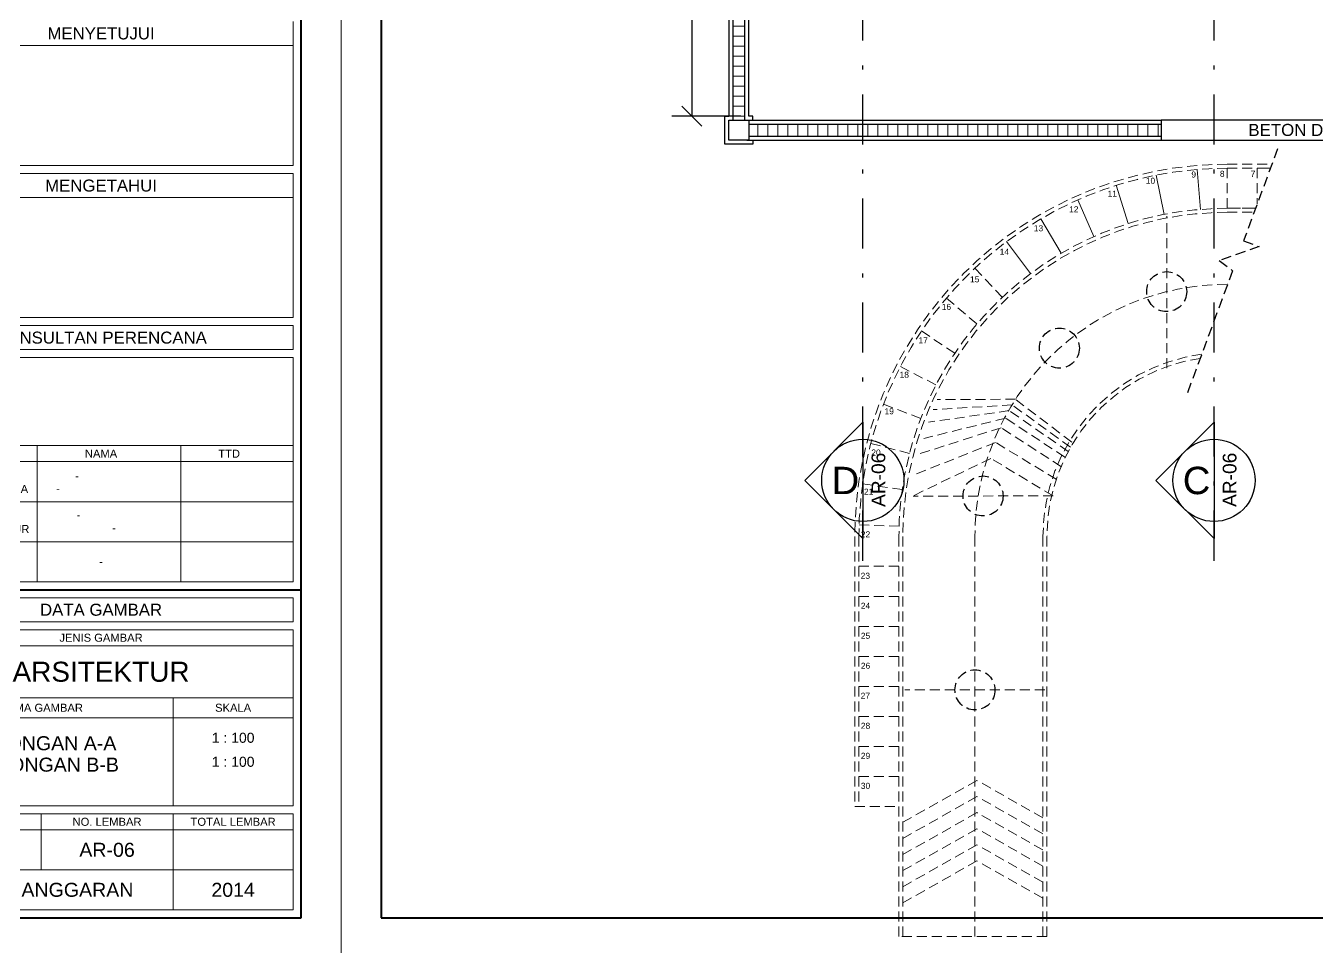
# Model space of a CAD drawing. Header units: inches. Extents: x 249 to 1192, y -18 to 440.
# Drawn here: x 745.34 to 777.6, y 225.75 to 248.78 of the extents above; entities that cross this region are included whole.
import ezdxf
from ezdxf.enums import TextEntityAlignment as Align

# ---------------------------------------------------------------- set-up
doc = ezdxf.new("R2010")
doc.units = ezdxf.units.IN
doc.header["$MEASUREMENT"] = 0
for name, pattern in [('CENTER2', [1.125, 0.75, -0.125, 0.125, -0.125]), ('DASHDOT', [1, 0.5, -0.25, 0, -0.25]), ('DASHED2', [0.375, 0.25, -0.125])]:
    doc.linetypes.add(name, pattern=pattern)
doc.layers.add('AS', color=15, linetype='CENTER2')
doc.layers.add('SALURAN', color=117, linetype='Continuous')
for name, color, linetype, lineweight in [('DIMENSI', 85, 'Continuous', 20), ('DINDING', 6, 'Continuous', 0), ('DINDING2', 137, 'Continuous', 20), ('GRS KOP', 1, 'Continuous', 40), ('KOP', 7, 'Continuous', 20), ('TEXT (KET. RUANG)', 7, 'Continuous', 5), ('TEXT (KETERANGAN)', 7, 'Continuous', 25)]:
    doc.layers.add(name, color=color, linetype=linetype, lineweight=lineweight)
doc.styles.add('S', font='SIMPLEX', dxfattribs={"width": 1.1})
doc.styles.get("Standard").update_dxf_attribs({"font": 'arial.ttf'})
doc.dimstyles.new('UK. GDG PERTEMUAN', dxfattribs={"dimtxt": 0.5, "dimasz": 0.5, "dimexe": 0.5, "dimexo": 0.05, "dimgap": 0.1, "dimtad": 2, "dimdec": 0, "dimlfac": 100, "dimzin": 0, "dimdsep": 46, "dimtxsty": 'Standard', "dimblk": 'OBLIQUE', "dimcen": 0.09, "dimclrd": 8, "dimclre": 256, "dimclrt": 256, "dimadec": 0, "dimazin": 0, "dimtfac": 1, "dimtdec": 0, "dimtofl": 0, "dimtmove": 0, "dimatfit": 3, "dimldrblk": 'OBLIQUE', "dimfxl": 0, "dimtolj": 1, "dimtzin": 0, "dimarcsym": 0})

# ---------------------------------------------------------------- blocks, each defined once
blk = doc.blocks.new('KOP-ARS')
at = {"layer": 'GRS KOP'}
for p, q in [((1, 54), (1, 1)), ((83, 1), (83, 54)), ((73, 9.2), (83, 9.2)), ((1, 1), (83, 1))]:
    blk.add_line(p, q, dxfattribs=at)
at = {"layer": 'KOP'}
for p, q in [((82.8, 19.8), (82.8, 23.4)), ((82.8, 22.8), (73.2, 22.8)), ((82.8, 19.8), (73.2, 19.8)), ((82.8, 19.6), (73.2, 19.6)), ((82.8, 16), (82.8, 19.6)), ((82.8, 19), (73.2, 19)), ((82.8, 16), (73.2, 16)), ((82.8, 15), (73.2, 15)), ((82.8, 9.4), (82.8, 15)), ((82.8, 12.8), (73.2, 12.8)), ((76.4, 9.4), (76.4, 12.8)), ((79.993, 9.4), (79.993, 12.8)), ((82.8, 12.4), (73.2, 12.4)), ((82.8, 11.4), (73.2, 11.4)), ((82.8, 10.4), (73.2, 10.4)), ((82.8, 9.4), (73.2, 9.4)), ((73.2, 7.8), (82.8, 7.8)), ((73.2, 6.5), (82.8, 6.5)), ((79.8, 3.8), (79.8, 6.5)), ((73.2, 6), (82.8, 6)), ((76.5, 2.2), (76.5, 3.6)), ((79.8, 1.2), (79.8, 3.6)), ((73.2, 3.2), (82.8, 3.2)), ((73.2, 2.2), (82.8, 2.2))]:
    blk.add_line(p, q, dxfattribs=at)
for points in [[(0, 0), (84, 0), (84, 55), (0, 55)], [(73.2, 15.2), (82.8, 15.2), (82.8, 15.8), (73.2, 15.8)], [(73.2, 8.4), (82.8, 8.4), (82.8, 9), (73.2, 9)], [(73.2, 3.8), (82.8, 3.8), (82.8, 8.2), (73.2, 8.2)], [(73.2, 1.2), (82.8, 1.2), (82.8, 3.6), (73.2, 3.6)]]:
    blk.add_lwpolyline(points, close=True, dxfattribs=at)
blk.add_text('-', height=0.18).set_placement((76.884, 11.64))
for s, height, p in [('MENYETUJUI', 0.3, (78, 23.1)), ('MENGETAHUI', 0.3, (78, 19.3)), ('KONSULTAN PERENCANA', 0.3, (78, 15.5)), ('NAMA', 0.2, (78, 12.6)), ('TTD', 0.2, (81.2, 12.6)), ('DATA GAMBAR', 0.3, (78, 8.7)), ('JENIS GAMBAR', 0.2, (78, 8)), ('ARSITEKTUR', 0.5, (78, 7.15)), ('NAMA GAMBAR', 0.2, (76.5, 6.25)), ('SKALA', 0.2, (81.3, 6.25)), ('NO. LEMBAR', 0.2, (78.15, 3.4)), ('TOTAL LEMBAR', 0.2, (81.3, 3.4)), ('TAHUN ANGGARAN', 0.35, (76.5, 1.7))]:
    blk.add_text(s, height=height, dxfattribs=at).set_placement(p, align=Align.MIDDLE)
blk.add_text('-', height=0.187, dxfattribs=at).set_placement((78.323, 10.65), align=Align.CENTER)
at = {"layer": 'KOP', "char_height": 0.2, "attachment_point": 1}
for s, insert in [('PENANGGUNG\\PJAWAB PERENCANA', (73.4, 12.15)), ('PENANGGUNG\\PJAWAB ARSITEKTUR', (73.4, 11.15))]:
    blk.add_mtext_dynamic_manual_height_columns(s, width=2.90143, gutter_width=1.75, heights=[0], dxfattribs=dict(at, insert=insert))
at = {"layer": 'KOP', "char_height": 0.18, "attachment_point": 1}
for insert, width in [((77.357, 12.13), 2.5923), ((77.396, 11.157), 3.89249)]:
    blk.add_mtext('-', dxfattribs=dict(at, insert=insert, width=width))
at = {"layer": 'KOP'}
for tag, height, p in [('SUKMA', 0.2, (78, 9.9)), ('1:100', 0.25, (81.3, 5.5)), ('1:100', 0.25, (81.3, 4.9)), ('1:100', 0.25, (81.3, 4.3)), ('AR-01', 0.35, (78.15, 2.7)), ('10', 0.35, (81.3, 2.7)), ('2012', 0.35, (81.3, 1.7))]:
    blk.add_attdef(tag, text='', height=height, dxfattribs=at).set_placement(p, align=Align.MIDDLE)
for p in [(73.7, 5.325), (73.7, 4.725), (73.7, 4.125)]:
    blk.add_attdef('-', p, '', height=0.35, dxfattribs=at)
blk = doc.blocks.new('Npa')
for p, q in [((-0.849, 0), (0, 0.849)), ((0.849, 0), (0, 0.849)), ((0.849, 0), (-0.849, 0))]:
    blk.add_line(p, q)
blk.add_circle((0, 0), 0.6)
at = {"style": 'S', "width": 0.75, "flags": 4}
for tag, height, p in [('NO', 0.3, (0.005, 0.113)), ('NOLBR', 0.2, (0.005, -0.334))]:
    blk.add_attdef(tag, text='', height=height, dxfattribs=at).set_placement(p, align=Align.CENTER)
blk = doc.blocks.new('LT1')
at = {"layer": 'DINDING2'}
h = blk.add_hatch(dxfattribs=at)
h.set_pattern_fill('_USER', color=23, scale=0.25, angle=90, style=0, pattern_type=0)
h.set_pattern_definition([(4e-15, (684.7591, 128.02574), (2e-17, -0.25), [])])
h.paths.add_polyline_path([(684.758, 142.656), (685.059, 142.756), (685.059, 111.407), (684.759, 111.407)])
h = blk.add_hatch(dxfattribs=at)
h.set_pattern_fill('_USER', color=23, scale=0.25, angle=90, style=0, pattern_type=0)
h.set_pattern_definition([(90, (701.62636, 111.00797), (-0.25, 2e-17), [])])
h.paths.add_polyline_path([(719.608, 111.308), (719.608, 111.008), (728.933, 111.008), (728.933, 111.308)])
h.paths.add_polyline_path([(685.159, 111.308), (685.159, 111.008), (695.458, 111.008), (695.458, 111.308)])
at = {"layer": 'AS', "linetype": 'DASHED2'}
blk.add_lwpolyline([(698.369, 110.692), (697.52, 108.393), (697.911, 108.249), (696.912, 107.901), (697.245, 107.647), (696.079, 104.489)], dxfattribs=at)
for centre in [(695.599, 107.124), (692.918, 105.712), (691.011, 102.017), (690.808, 97.171)]:
    blk.add_circle(centre, 0.5, dxfattribs=at)
at = {"layer": 'DINDING', "linetype": 'DASHED2'}
for points in [[(697.108, 110.307, 0.414214), (687.808, 101.007), (687.808, 94.259)], [(697.108, 110.207, 0.414214), (687.908, 101.007), (687.908, 94.259)], [(688.908, 91.007), (688.908, 101.007, -0.414214), (697.108, 109.207), (697.821, 109.207)], [(689.008, 91.007), (689.008, 101.007, -0.414214), (697.108, 109.107), (697.784, 109.107)], [(697.108, 107.307, 0.414214), (690.808, 101.007), (690.808, 91.007)], [(696.476, 105.564, 0.374392), (692.508, 101.007), (692.508, 91.007)], [(696.436, 105.457, 0.370994), (692.608, 101.007), (692.608, 91.007)]]:
    blk.add_lwpolyline(points, format="xyb", dxfattribs=at)
at = {"layer": 'DINDING'}
for points in [[(695.339, 110.036), (695.532, 109.055)], [(696.361, 110.177), (696.442, 109.18)], [(694.34, 109.781), (694.64, 108.827)], [(693.375, 109.416), (693.78, 108.502)], [(692.457, 108.945), (692.962, 108.082)], [(691.597, 108.375), (692.196, 107.574)]]:
    blk.add_lwpolyline(points, dxfattribs=at)
at = {"layer": 'DINDING', "linetype": 'DASHED2'}
for points in [[(697.108, 110.307), (698.227, 110.307)], [(697.108, 110.207), (698.19, 110.207)], [(697.109, 110.207), (697.859, 110.207), (697.859, 109.31)], [(697.82, 109.206), (697.109, 109.206), (697.109, 110.207)], [(698.19, 110.207), (697.859, 110.207), (697.859, 109.31)], [(695.599, 105.212), (695.599, 109.007)], [(690.807, 107.711), (691.492, 106.983)], [(697.108, 107.307), (697.119, 107.307)], [(690.096, 106.964), (690.858, 106.316)], [(689.473, 106.141), (690.303, 105.583)], [(688.946, 105.254), (689.834, 104.792)], [(688.522, 104.313), (689.456, 103.954)], [(693.197, 103.234), (691.74, 104.293), (689.761, 104.176)], [(693.226, 103.363), (691.82, 104.434), (689.862, 104.427)], [(693.054, 102.988), (691.571, 103.964), (689.527, 103.453)], [(693.139, 103.129), (691.664, 104.151), (689.648, 103.86)], [(692.967, 102.748), (691.464, 103.723), (689.436, 103.076)], [(688.206, 103.331), (689.174, 103.079)], [(692.84, 102.435), (691.325, 103.356), (689.345, 102.568)], [(692.761, 102.018), (691.206, 102.957), (689.261, 102.018)], [(688.002, 102.32), (688.992, 102.177)], [(692.761, 102.018), (689.261, 102.015)], [(687.912, 101.292), (688.912, 101.261)], [(687.908, 100.259), (688.908, 100.259)], [(687.908, 99.509), (688.908, 99.509)], [(687.908, 98.759), (688.908, 98.759)], [(687.908, 98.009), (688.908, 98.009)], [(687.908, 97.259), (688.908, 97.259)], [(692.558, 97.172), (689.058, 97.17)], [(687.908, 96.509), (688.908, 96.509)], [(687.908, 95.759), (688.908, 95.759)], [(687.908, 95.009), (688.908, 95.009)], [(692.508, 93.975), (690.858, 94.908), (689.008, 93.862)], [(687.808, 94.259), (688.908, 94.259)], [(692.508, 93.573), (690.858, 94.506), (689.008, 93.46)], [(692.508, 93.171), (690.858, 94.103), (689.008, 93.058)], [(692.508, 92.768), (690.858, 93.701), (689.008, 92.655)], [(692.508, 92.366), (690.858, 93.299), (689.008, 92.253)], [(692.508, 91.964), (690.858, 92.897), (689.008, 91.851)], [(692.608, 91.007), (688.908, 91.007)]]:
    blk.add_lwpolyline(points, dxfattribs=at)
at = {"layer": 'SALURAN'}
for points in [[(684.659, 142.756), (684.658, 142.756), (684.658, 111.507)], [(685.159, 111.507), (685.159, 142.756), (685.159, 142.756)], [(684.559, 110.907), (684.559, 111.507), (684.659, 111.507)], [(685.108, 111.407), (695.458, 111.407)], [(685.259, 111.407), (685.259, 111.507), (685.159, 111.507)], [(685.159, 111.308), (695.458, 111.308)], [(685.159, 111.008), (695.458, 111.008)], [(685.259, 110.907), (685.259, 110.807), (684.559, 110.807), (684.559, 110.907)], [(685.108, 110.907), (695.458, 110.907)]]:
    blk.add_lwpolyline(points, dxfattribs=at)
for points in [[(685.059, 142.656), (684.758, 142.656), (684.758, 111.407), (685.059, 111.407)], [(684.659, 111.407), (685.159, 111.407), (685.159, 110.907), (684.659, 110.907)], [(695.458, 110.907), (702.759, 110.907), (702.759, 111.407), (695.458, 111.407)]]:
    blk.add_lwpolyline(points, close=True, dxfattribs=at)
at = {"layer": 'TEXT (KET. RUANG)'}
for s, height, p in [('BETON DUIKER', 0.3015, (697.639, 111.014)), ('9', 0.151, (696.215, 109.975)), ('10', 0.1507, (695.077, 109.819)), ('11', 0.1507, (694.122, 109.497)), ('12', 0.1507, (693.16, 109.106)), ('13', 0.1507, (692.278, 108.633)), ('14', 0.1507, (691.426, 108.044)), ('15', 0.1507, (690.684, 107.356))]:
    blk.add_text(s, height=height, dxfattribs=at).set_placement(p)
at = {"layer": 'TEXT (KET. RUANG)', "linetype": 'DASHED2'}
for s, height, p in [('8', 0.151, (696.928, 109.993)), ('7', 0.151, (697.696, 109.993)), ('16', 0.1507, (689.978, 106.668)), ('17', 0.1507, (689.397, 105.83)), ('18', 0.1507, (688.925, 104.973)), ('19', 0.1507, (688.549, 104.059)), ('20', 0.1507, (688.219, 103.028)), ('21', 0.1507, (688.035, 102.05)), ('22', 0.1507, (687.957, 100.982)), ('23', 0.1507, (687.953, 99.948)), ('24', 0.1507, (687.957, 99.198)), ('25', 0.1507, (687.957, 98.448)), ('26', 0.1507, (687.957, 97.698)), ('27', 0.1507, (687.953, 96.948)), ('28', 0.1507, (687.957, 96.198)), ('29', 0.1507, (687.957, 95.448)), ('30', 0.1507, (687.957, 94.698))]:
    blk.add_text(s, height=height, dxfattribs=at).set_placement(p)
blk = doc.blocks.new('_Oblique')
at = {"color": 0, "linetype": 'ByBlock', "lineweight": -2}
blk.add_line((-0.5, -0.5), (0.5, 0.5), dxfattribs=at)
blk = doc.blocks.new('*D240')
at = {"layer": 'DEFPOINTS', "color": 0}
for p in [(763.027, 257.171), (761.981, 246.521), (763.253, 246.521)]:
    blk.add_point(p, dxfattribs=at)
at = {"layer": 'DIMENSI', "lineweight": -2}
for p, q in [((762.977, 257.171), (761.481, 257.171)), ((763.203, 246.521), (761.481, 246.521))]:
    blk.add_line(p, q, dxfattribs=at)
at = {"layer": 'DIMENSI', "color": 8, "lineweight": -2}
blk.add_line((761.981, 257.171), (761.981, 246.521), dxfattribs=at)
at = {"layer": 'DIMENSI', "color": 8, "lineweight": -2, "xscale": 0.5, "yscale": 0.5, "zscale": 0.5}
for p, rotation in [((761.981, 257.171), 90), ((761.981, 246.521), 270)]:
    blk.add_blockref('_Oblique', p, dxfattribs=dict(at, rotation=rotation))
at = {"layer": 'DIMENSI', "insert": (761.626, 251.846), "char_height": 0.5, "attachment_point": 5, "rotation": 90}
blk.add_mtext('\\A1;1064.9', dxfattribs=at)

msp = doc.modelspace()

# ---------------------------------------------------------------- linework, layer by layer
at = {"layer": 'TEXT (KETERANGAN)', "linetype": 'DASHDOT', "ltscale": 2.5}
for points in [[(766.2517, 235.4141), (766.2517, 256.147)], [(775.0257, 235.4141), (775.0257, 256.147)]]:
    msp.add_lwpolyline(points, dxfattribs=at)

# ---------------------------------------------------------------- block references
msp.add_blockref('LT1', (78.2446, 135.0136))
at = {"layer": 'KOP'}
ref = msp.add_blockref('KOP-ARS', (669.2179, 225.4885), dxfattribs=at)
ref.add_attrib('-', '-', dxfattribs={"height": 0.2}).set_placement((747.2179, 235.3885), align=Align.MIDDLE)
ref.add_attrib('1:100', '1 : 100', dxfattribs={"height": 0.25}).set_placement((750.5179, 230.3885), align=Align.MIDDLE)
ref.add_attrib('1:100', '1 : 100', dxfattribs={"height": 0.25}).set_placement((750.5179, 230.9885), align=Align.MIDDLE)
ref.add_attrib('-', 'POTONGAN B-B', (743.9163, 230.1414), dxfattribs={"height": 0.35})
ref.add_attrib('-', '         POTONGAN A-A', (742.6304, 230.6765), dxfattribs={"height": 0.35})
ref.add_attrib('AR-01', 'AR-06', dxfattribs={"height": 0.35}).set_placement((747.3679, 228.1885), align=Align.MIDDLE)
ref.add_attrib('2012', '2014', dxfattribs={"height": 0.35}).set_placement((750.5179, 227.1885), align=Align.MIDDLE)
msp.add_blockref('KOP-ARS', (753.2179, 225.4885), dxfattribs=at)
at = {"layer": 'TEXT (KETERANGAN)'}
ref = msp.add_blockref('Npa', (766.2517, 237.4198), dxfattribs=dict(at, xscale=1.711877601000651, yscale=1.711877601000651, zscale=1.711877601000651, rotation=90))
ref.add_attrib('NO', 'D', dxfattribs={"layer": '0', "height": 0.6848, "flags": 4}).set_placement((766.1614, 237.4186), align=Align.MIDDLE_RIGHT)
ref.add_attrib('NOLBR', 'AR-06', dxfattribs={"layer": '0', "height": 0.34238, "rotation": 90, "flags": 4}).set_placement((766.8122, 237.4346), align=Align.CENTER)
ref = msp.add_blockref('Npa', (775.0257, 237.4198), dxfattribs=dict(at, xscale=1.711877601000651, yscale=1.711877601000651, zscale=1.711877601000651, rotation=90))
ref.add_attrib('NO', 'C', dxfattribs={"layer": '0', "height": 0.6848, "flags": 4}).set_placement((774.9354, 237.4186), align=Align.MIDDLE_RIGHT)
ref.add_attrib('NOLBR', 'AR-06', dxfattribs={"layer": '0', "height": 0.34238, "rotation": 90, "flags": 4}).set_placement((775.5861, 237.4346), align=Align.CENTER)

# ---------------------------------------------------------------- dimensions: what is measured, and where the dimension line sits
at = {"layer": 'DIMENSI'}
dim = msp.add_linear_dim(base=(761.98083, 246.52107), p1=(763.02699, 257.17056), p2=(763.25324, 246.52107), angle=90, dimstyle='UK. GDG PERTEMUAN', override={"dimdec": 1}, dxfattribs=at)
dim.commit()
dim.dimension.update_dxf_attribs({"geometry": '*D240', "text_midpoint": (761.62555, 251.84582)})

doc.saveas('drawing.dxf')
